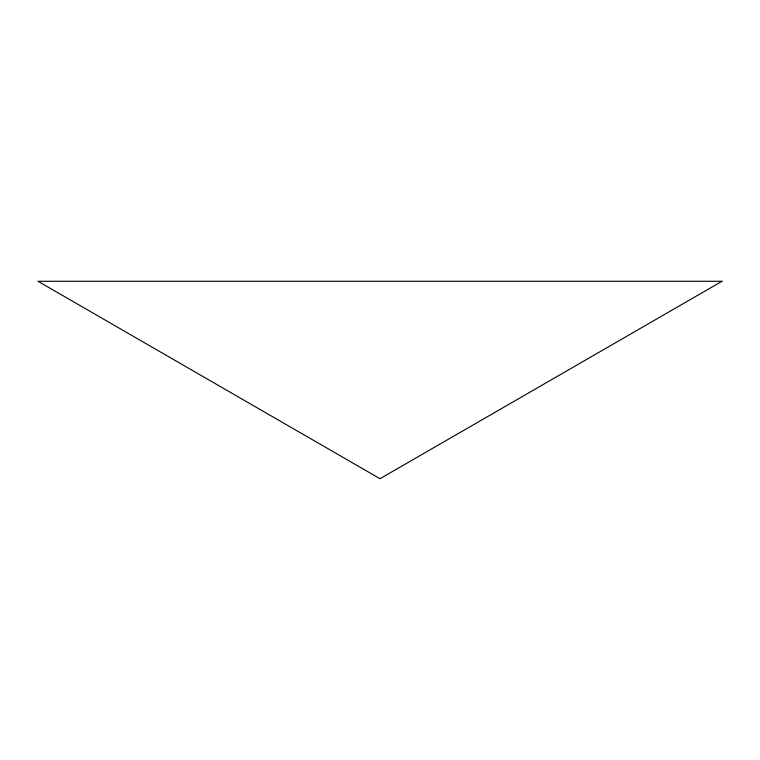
<?xml version="1.0" encoding="UTF-8"?>
<svg xmlns="http://www.w3.org/2000/svg" width="760" height="760" viewBox="0 0 760 760"><rect width="100%" height="100%" fill="white"/><g stroke="black" fill="none" stroke-linecap="round" stroke-linejoin="round"><path stroke-width="1.14" d="M722 281.276L380 478.724L38 281.276L722 281.276"/></g></svg>
